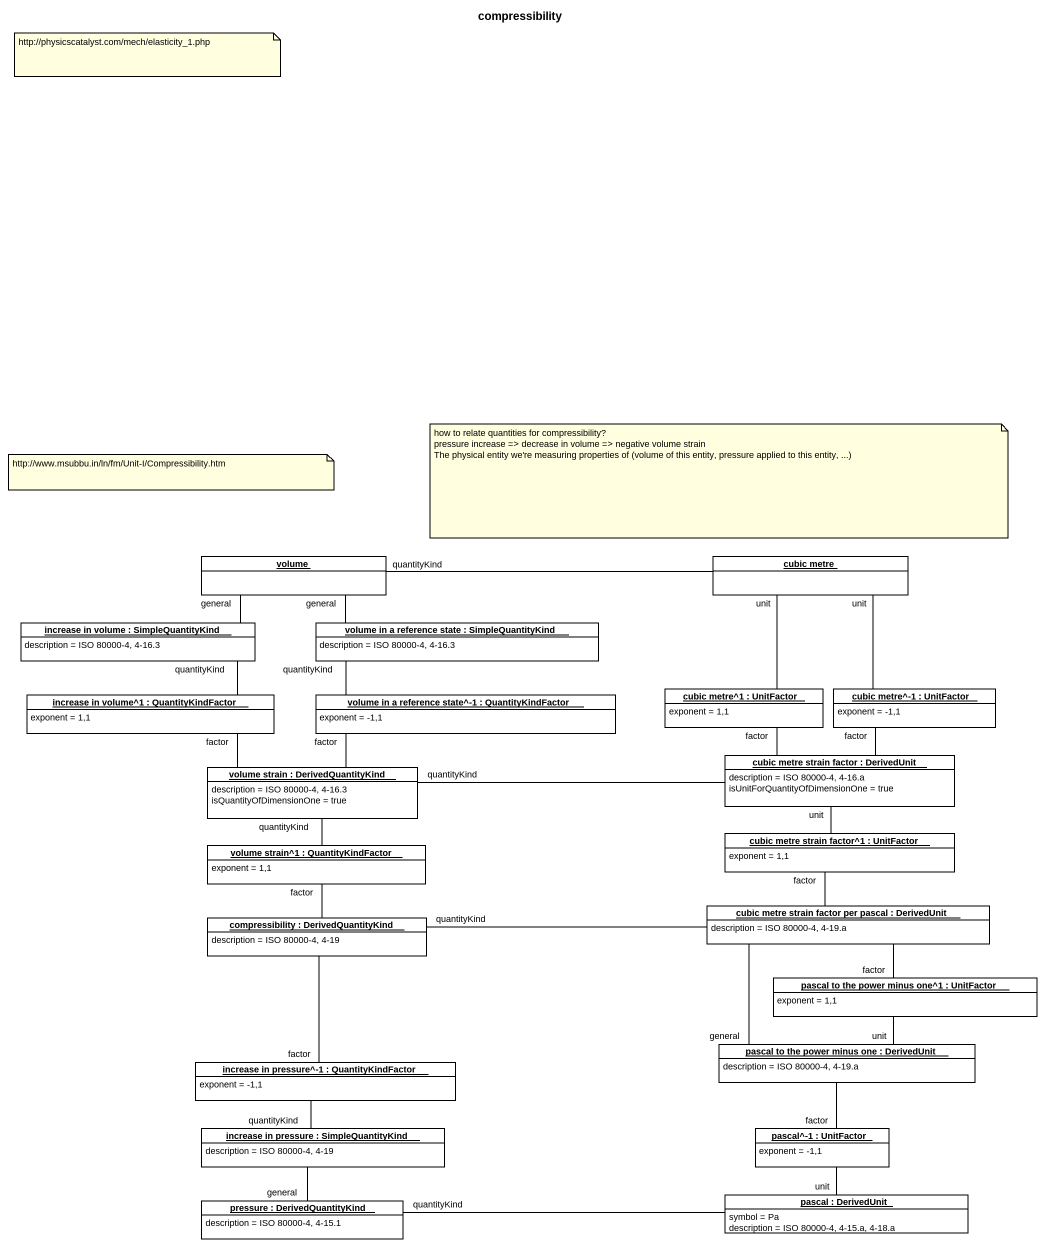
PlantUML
@startuml
title compressibility
hide circle
hide empty members
object volume #FFFFFF
object "cubic metre" as cubic_metre #FFFFFF
object "increase in volume : SimpleQuantityKind" as increase_in_volume #FFFFFF {
  description = ISO 80000-4, 4-16.3
}
object "volume in a reference state : SimpleQuantityKind" as volume_in_a_reference_state #FFFFFF {
  description = ISO 80000-4, 4-16.3
}
object "increase in volume^1 : QuantityKindFactor" as increase_in_volume_1 #FFFFFF {
  exponent = 1,1
}
object "volume in a reference state^-1 : QuantityKindFactor" as volume_in_a_reference_state_2 #FFFFFF {
  exponent = -1,1
}
object "cubic metre^1 : UnitFactor" as cubic_metre_1 #FFFFFF {
  exponent = 1,1
}
object "cubic metre^-1 : UnitFactor" as cubic_metre_1_2 #FFFFFF {
  exponent = -1,1
}
object "volume strain : DerivedQuantityKind" as volume_strain #FFFFFF {
  description = ISO 80000-4, 4-16.3
  isQuantityOfDimensionOne = true
}
object "cubic metre strain factor : DerivedUnit" as cubic_metre_strain_factor #FFFFFF {
  description = ISO 80000-4, 4-16.a
  isUnitForQuantityOfDimensionOne = true
}
object "volume strain^1 : QuantityKindFactor" as volume_strain_1 #FFFFFF {
  exponent = 1,1
}
object "cubic metre strain factor^1 : UnitFactor" as cubic_metre_strain_factor_1 #FFFFFF {
  exponent = 1,1
}
object "compressibility : DerivedQuantityKind" as compressibility #FFFFFF {
  description = ISO 80000-4, 4-19
}
object "cubic metre strain factor per pascal : DerivedUnit" as cubic_metre_strain_factor_2 #FFFFFF {
  description = ISO 80000-4, 4-19.a
}
object "pascal to the power minus one^1 : UnitFactor" as pascal_to_the_power_minus #FFFFFF {
  exponent = 1,1
}
object "pascal to the power minus one : DerivedUnit" as pascal_to_the_power_minus_2 #FFFFFF {
  description = ISO 80000-4, 4-19.a
}
object "increase in pressure^-1 : QuantityKindFactor" as increase_in_pressure_1 #FFFFFF {
  exponent = -1,1
}
object "increase in pressure : SimpleQuantityKind" as increase_in_pressure #FFFFFF {
  description = ISO 80000-4, 4-19
}
object "pascal^-1 : UnitFactor" as pascal_1 #FFFFFF {
  exponent = -1,1
}
object "pressure : DerivedQuantityKind" as pressure #FFFFFF {
  description = ISO 80000-4, 4-15.1
}
object "pascal : DerivedUnit" as pascal #FFFFFF {
  symbol = Pa
  description = ISO 80000-4, 4-15.a, 4-18.a
}
cubic_metre -left- volume : quantityKind
cubic_metre -- cubic_metre_1 : unit
cubic_metre -- cubic_metre_1_2 : unit
increase_in_volume -right- volume : general
increase_in_volume -- increase_in_volume_1 : quantityKind
volume_in_a_reference_state -left- volume : general
volume_in_a_reference_state -- volume_in_a_reference_state_2 : quantityKind
increase_in_volume_1 -right- volume_strain : factor
volume_in_a_reference_state_2 -left- volume_strain : factor
cubic_metre_1 -- cubic_metre_strain_factor : factor
cubic_metre_1_2 -- cubic_metre_strain_factor : factor
volume_strain -- volume_strain_1 : quantityKind
cubic_metre_strain_factor -left- volume_strain : quantityKind
cubic_metre_strain_factor -- cubic_metre_strain_factor_1 : unit
volume_strain_1 -- compressibility : factor
cubic_metre_strain_factor_1 -- cubic_metre_strain_factor_2 : factor
cubic_metre_strain_factor_2 -left- compressibility : quantityKind
pascal_to_the_power_minus -up- cubic_metre_strain_factor_2 : factor
pascal_to_the_power_minus_2 -up- cubic_metre_strain_factor_2 : general
pascal_to_the_power_minus_2 -up- pascal_to_the_power_minus : unit
increase_in_pressure_1 -up- compressibility : factor
increase_in_pressure -up- increase_in_pressure_1 : quantityKind
increase_in_pressure -- pressure : general
pascal_1 -up- pascal_to_the_power_minus_2 : factor
pascal -up- pascal_1 : unit
pascal -left- pressure : quantityKind
note as N1
  http://physicscatalyst.com/mech/elasticity_1.php
end note
note as N2
  how to relate quantities for compressibility?
  pressure increase => decrease in volume => negative volume strain
  The physical entity we're measuring properties of (volume of this entity, pressure applied to this entity, ...)
end note
note as N3
  http://www.msubbu.in/ln/fm/Unit-I/Compressibility.htm
end note
@enduml
